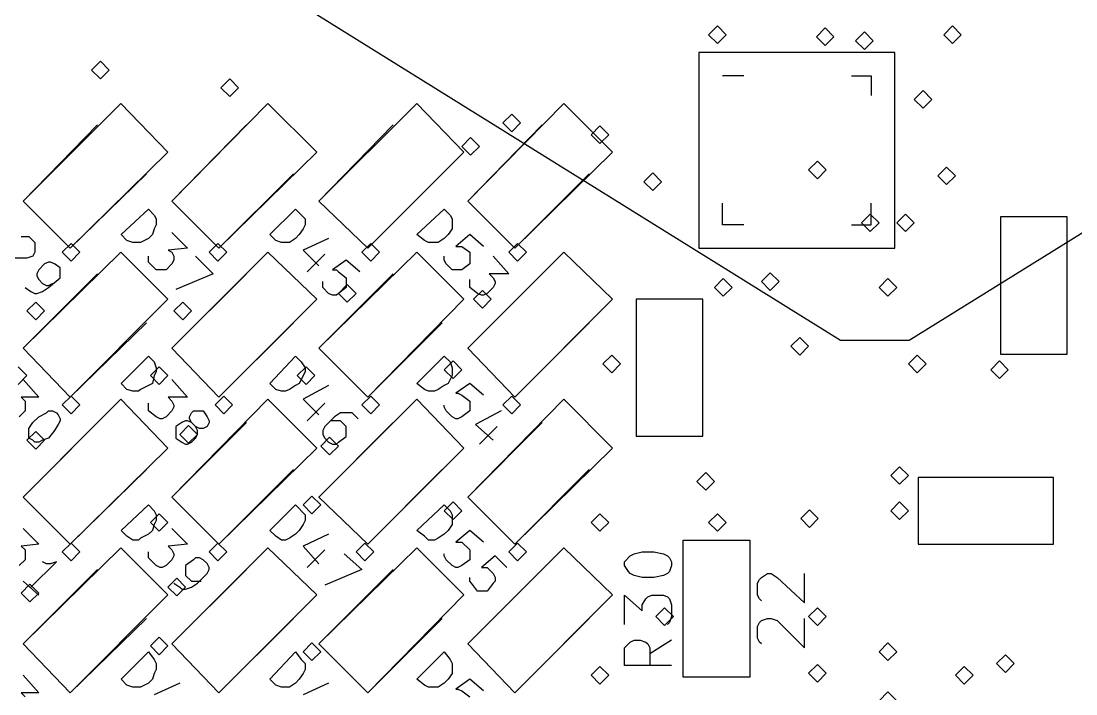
# Model space of a CAD drawing. Extents: x 11 to 154, y 0 to 137.
# Drawn here: x 58.18 to 80.97, y 56.73 to 71.27 of the extents above; entities that cross this region are included whole.
import ezdxf

# ---------------------------------------------------------------- set-up
doc = ezdxf.new("R2010")
doc.units = 0

msp = doc.modelspace()

# ---------------------------------------------------------------- linework, layer by layer
at = {"layer": '1'}
for p, q in [((73.036259, 70.972311), (73.226759, 71.162809)), ((73.226759, 71.162809), (73.417259, 70.972311)), ((78.116256, 70.972311), (78.306757, 71.162809)), ((78.306757, 71.162809), (78.497258, 70.972311)), ((73.226759, 70.781808), (73.036259, 70.972311)), ((73.417259, 70.972311), (73.226759, 70.781808)), ((73.417259, 70.972311), (73.417259, 70.972311)), ((75.364587, 70.929975), (75.555087, 71.120475)), ((75.555087, 70.739478), (75.364587, 70.929975)), ((75.555087, 71.120475), (75.745587, 70.929975)), ((75.745587, 70.929975), (75.555087, 70.739478)), ((75.745587, 70.929975), (75.745587, 70.929975)), ((76.211255, 70.845309), (76.401755, 71.035807)), ((76.401755, 71.035807), (76.592255, 70.845309)), ((78.306757, 70.781808), (78.116256, 70.972311)), ((78.497258, 70.972311), (78.306757, 70.781808)), ((78.497258, 70.972311), (78.497258, 70.972311)), ((76.401755, 70.654811), (76.211255, 70.845309)), ((76.592255, 70.845309), (76.401755, 70.654811)), ((76.592255, 70.845309), (76.592255, 70.845309)), ((77.057924, 70.591312), (72.824596, 70.591312)), ((72.824596, 70.591312), (72.824596, 66.357984)), ((77.057924, 66.357984), (77.057924, 70.591312)), ((59.701271, 70.21031), (59.891771, 70.400809)), ((59.891771, 70.400809), (60.082271, 70.21031)), ((59.891771, 70.019812), (59.701271, 70.21031)), ((60.082271, 70.21031), (59.891771, 70.019812)), ((60.082271, 70.21031), (60.082271, 70.21031)), ((62.495267, 69.82931), (62.685767, 70.019808)), ((62.685767, 70.019808), (62.876267, 69.82931)), ((62.685767, 69.638812), (62.495267, 69.82931)), ((62.876267, 69.82931), (62.685767, 69.638812)), ((62.876267, 69.82931), (62.876267, 69.82931)), ((77.481251, 69.575313), (77.671751, 69.765811)), ((77.671751, 69.765811), (77.862251, 69.575313)), ((77.671751, 69.384809), (77.481251, 69.575313)), ((77.862251, 69.575313), (77.671751, 69.384809)), ((77.862251, 69.575313), (77.862251, 69.575313)), ((58.219611, 67.37398), (60.336275, 69.490644)), ((60.336275, 69.490644), (61.352282, 68.432312)), ((61.436935, 67.37398), (63.511271, 69.490644)), ((63.511271, 69.490644), (64.569603, 68.432312)), ((64.611931, 67.37398), (66.728595, 69.490644)), ((66.728595, 69.490644), (67.744599, 68.432312)), ((67.829269, 67.37398), (69.903591, 69.490644)), ((69.903591, 69.490644), (70.961923, 68.432312)), ((68.591268, 69.067311), (68.781769, 69.257809)), ((68.781769, 69.257809), (68.97227, 69.067311)), ((68.781769, 68.876811), (68.591268, 69.067311)), ((68.97227, 69.067311), (68.781769, 68.876811)), ((68.97227, 69.067311), (68.97227, 69.067311)), ((70.496271, 68.813311), (70.68677, 69.003811)), ((70.68677, 69.003811), (70.87727, 68.813311)), ((67.702274, 68.559314), (67.892766, 68.749812)), ((67.892766, 68.749812), (68.083258, 68.559314)), ((70.68677, 68.622814), (70.496271, 68.813311)), ((70.87727, 68.813311), (70.68677, 68.622814)), ((70.87727, 68.813311), (70.87727, 68.813311)), ((61.352282, 68.432312), (59.235618, 66.357984)), ((64.569603, 68.432312), (62.452939, 66.357984)), ((67.744599, 68.432312), (65.670263, 66.357984)), ((67.892766, 68.368811), (67.702274, 68.559314)), ((68.083258, 68.559314), (67.892766, 68.368811)), ((68.083258, 68.559314), (68.083258, 68.559314)), ((70.961923, 68.432312), (68.845259, 66.357984)), ((75.195251, 68.051312), (75.385751, 68.24181)), ((75.385751, 68.24181), (75.576251, 68.051312)), ((71.639253, 67.797315), (71.829754, 67.987813)), ((71.829754, 67.987813), (72.020255, 67.797315)), ((75.385751, 67.860815), (75.195251, 68.051312)), ((75.576251, 68.051312), (75.385751, 67.860815)), ((75.576251, 68.051312), (75.576251, 68.051312)), ((77.989245, 67.92431), (78.179746, 68.114814)), ((78.179746, 68.114814), (78.370247, 67.92431)), ((71.829754, 67.606812), (71.639253, 67.797315)), ((72.020255, 67.797315), (71.829754, 67.606812)), ((72.020255, 67.797315), (72.020255, 67.797315)), ((78.179746, 67.733812), (77.989245, 67.92431)), ((78.370247, 67.92431), (78.179746, 67.733812)), ((78.370247, 67.92431), (78.370247, 67.92431)), ((59.235618, 66.357984), (58.219611, 67.37398)), ((62.452939, 66.357984), (61.436935, 67.37398)), ((65.670263, 66.357984), (64.611931, 67.37398)), ((68.845259, 66.357984), (67.829269, 67.37398)), ((76.33825, 66.908311), (76.52875, 67.098815)), ((76.52875, 67.098815), (76.71925, 66.908311)), ((77.100252, 66.908311), (77.290751, 67.098815)), ((77.290751, 67.098815), (77.481251, 66.908311)), ((79.343926, 67.035314), (79.343926, 64.071981)), ((80.783242, 67.035314), (79.343926, 67.035314)), ((80.783242, 64.071981), (80.783242, 67.035314)), ((76.52875, 66.717813), (76.33825, 66.908311)), ((76.71925, 66.908311), (76.52875, 66.717813)), ((76.71925, 66.908311), (76.71925, 66.908311)), ((77.290751, 66.717813), (77.100252, 66.908311)), ((77.481251, 66.908311), (77.290751, 66.717813)), ((77.481251, 66.908311), (77.481251, 66.908311)), ((59.06628, 66.273315), (59.256781, 66.463812)), ((59.256781, 66.463812), (59.447282, 66.273315)), ((62.241276, 66.273315), (62.431777, 66.463812)), ((62.431777, 66.463812), (62.622278, 66.273315)), ((65.543269, 66.273315), (65.733769, 66.463812)), ((65.733769, 66.463812), (65.924268, 66.273315)), ((68.718265, 66.273315), (68.908765, 66.463812)), ((68.908765, 66.463812), (69.099264, 66.273315)), ((72.824596, 66.357984), (77.057924, 66.357984)), ((58.219611, 64.198984), (60.336275, 66.273315)), ((59.256781, 66.082817), (59.06628, 66.273315)), ((59.447282, 66.273315), (59.256781, 66.082817)), ((59.447282, 66.273315), (59.447282, 66.273315)), ((60.336275, 66.273315), (61.352282, 65.257316)), ((61.436935, 64.198984), (63.511271, 66.273315)), ((62.431777, 66.082817), (62.241276, 66.273315)), ((62.622278, 66.273315), (62.431777, 66.082817)), ((62.622278, 66.273315), (62.622278, 66.273315)), ((63.511271, 66.273315), (64.569603, 65.257316)), ((64.611931, 64.198984), (66.728595, 66.273315)), ((65.733769, 66.082817), (65.543269, 66.273315)), ((65.924268, 66.273315), (65.733769, 66.082817)), ((65.924268, 66.273315), (65.924268, 66.273315)), ((66.728595, 66.273315), (67.744599, 65.257316)), ((67.829269, 64.198984), (69.903591, 66.273315)), ((68.908765, 66.082817), (68.718265, 66.273315)), ((69.099264, 66.273315), (68.908765, 66.082817)), ((69.099264, 66.273315), (69.099264, 66.273315)), ((69.903591, 66.273315), (70.961923, 65.257316)), ((73.163254, 65.511313), (73.353754, 65.701813)), ((73.353754, 65.701813), (73.544254, 65.511313)), ((74.179261, 65.638315), (74.36976, 65.828815)), ((74.36976, 65.828815), (74.56026, 65.638315)), ((76.71925, 65.511313), (76.909751, 65.701813)), ((76.909751, 65.701813), (77.100252, 65.511313)), ((65.035272, 65.384318), (65.225772, 65.574816)), ((65.225772, 65.574816), (65.416272, 65.384318)), ((67.956263, 65.257316), (68.146763, 65.447814)), ((68.146763, 65.447814), (68.337263, 65.257316)), ((73.353754, 65.320815), (73.163254, 65.511313)), ((73.544254, 65.511313), (73.353754, 65.320815)), ((73.544254, 65.511313), (73.544254, 65.511313)), ((74.36976, 65.447818), (74.179261, 65.638315)), ((74.56026, 65.638315), (74.36976, 65.447818)), ((74.56026, 65.638315), (74.56026, 65.638315)), ((76.909751, 65.320815), (76.71925, 65.511313)), ((77.100252, 65.511313), (76.909751, 65.320815)), ((77.100252, 65.511313), (77.100252, 65.511313)), ((61.352282, 65.257316), (59.235618, 63.140652)), ((64.569603, 65.257316), (62.452939, 63.140652)), ((65.225772, 65.193815), (65.035272, 65.384318)), ((65.416272, 65.384318), (65.225772, 65.193815)), ((65.416272, 65.384318), (65.416272, 65.384318)), ((67.744599, 65.257316), (65.670263, 63.140652)), ((68.146763, 65.066818), (67.956263, 65.257316)), ((68.337263, 65.257316), (68.146763, 65.066818)), ((68.337263, 65.257316), (68.337263, 65.257316)), ((70.961923, 65.257316), (68.845259, 63.140652)), ((71.469933, 65.257316), (71.469933, 62.293984)), ((72.909265, 65.257316), (71.469933, 65.257316)), ((72.909265, 62.293984), (72.909265, 65.257316)), ((58.304281, 65.003319), (58.49478, 65.193817)), ((58.49478, 64.812815), (58.304281, 65.003319)), ((58.49478, 65.193817), (58.68528, 65.003319)), ((58.68528, 65.003319), (58.49478, 64.812815)), ((58.68528, 65.003319), (58.68528, 65.003319)), ((61.479277, 65.003319), (61.669776, 65.193817)), ((61.669776, 64.812815), (61.479277, 65.003319)), ((61.669776, 65.193817), (61.860276, 65.003319)), ((61.860276, 65.003319), (61.669776, 64.812815)), ((61.860276, 65.003319), (61.860276, 65.003319)), ((74.814249, 64.24132), (75.00475, 64.431818)), ((75.00475, 64.431818), (75.195251, 64.24132)), ((59.235618, 63.140652), (58.219611, 64.198984)), ((62.452939, 63.140652), (61.436935, 64.198984)), ((65.670263, 63.140652), (64.611931, 64.198984)), ((68.845259, 63.140652), (67.829269, 64.198984)), ((75.00475, 64.05082), (74.814249, 64.24132)), ((75.195251, 64.24132), (75.00475, 64.05082)), ((75.195251, 64.24132), (75.195251, 64.24132)), ((79.343926, 64.071981), (80.783242, 64.071981)), ((67.321275, 63.733315), (67.511774, 63.923819)), ((67.511774, 63.923819), (67.702274, 63.733315)), ((70.75026, 63.860318), (70.940759, 64.050817)), ((70.940759, 63.66982), (70.75026, 63.860318)), ((70.940759, 64.050817), (71.131259, 63.860318)), ((71.131259, 63.860318), (70.940759, 63.66982)), ((71.131259, 63.860318), (71.131259, 63.860318)), ((77.354257, 63.860318), (77.544756, 64.050817)), ((77.544756, 63.66982), (77.354257, 63.860318)), ((77.544756, 64.050817), (77.735256, 63.860318)), ((77.735256, 63.860318), (77.544756, 63.66982)), ((77.735256, 63.860318), (77.735256, 63.860318)), ((79.132247, 63.733315), (79.322746, 63.923819)), ((79.322746, 63.923819), (79.513246, 63.733315)), ((58.113781, 63.796818), (58.304281, 63.606321)), ((58.304281, 63.606321), (58.113781, 63.415817)), ((58.304281, 63.606321), (58.304281, 63.606321)), ((60.971283, 63.606321), (61.161782, 63.796818)), ((61.161782, 63.415817), (60.971283, 63.606321)), ((61.161782, 63.796818), (61.352282, 63.606321)), ((61.352282, 63.606321), (61.161782, 63.415817)), ((61.352282, 63.606321), (61.352282, 63.606321)), ((64.146279, 63.606321), (64.336778, 63.796818)), ((64.336778, 63.415817), (64.146279, 63.606321)), ((64.336778, 63.796818), (64.527278, 63.606321)), ((64.527278, 63.606321), (64.336778, 63.415817)), ((64.527278, 63.606321), (64.527278, 63.606321)), ((67.511774, 63.542817), (67.321275, 63.733315)), ((67.702274, 63.733315), (67.511774, 63.542817)), ((67.702274, 63.733315), (67.702274, 63.733315)), ((79.322746, 63.542817), (79.132247, 63.733315)), ((79.513246, 63.733315), (79.322746, 63.542817)), ((79.513246, 63.733315), (79.513246, 63.733315)), ((59.06628, 62.971316), (59.256781, 63.16182)), ((59.256781, 63.16182), (59.447282, 62.971316)), ((62.368273, 62.971316), (62.558773, 63.16182)), ((62.558773, 63.16182), (62.749272, 62.971316)), ((65.543269, 62.971316), (65.733769, 63.16182)), ((65.733769, 63.16182), (65.924268, 62.971316)), ((68.591268, 62.971316), (68.781769, 63.16182)), ((68.781769, 63.16182), (68.97227, 62.971316)), ((58.219611, 60.981655), (60.336275, 63.098319)), ((59.256781, 62.780818), (59.06628, 62.971316)), ((59.447282, 62.971316), (59.256781, 62.780818)), ((59.447282, 62.971316), (59.447282, 62.971316)), ((60.336275, 63.098319), (61.352282, 62.039987)), ((61.436935, 60.981655), (63.511271, 63.098319)), ((62.558773, 62.780818), (62.368273, 62.971316)), ((62.749272, 62.971316), (62.558773, 62.780818)), ((62.749272, 62.971316), (62.749272, 62.971316)), ((63.511271, 63.098319), (64.569603, 62.039987)), ((64.611931, 60.981655), (66.728595, 63.098319)), ((65.733769, 62.780818), (65.543269, 62.971316)), ((65.924268, 62.971316), (65.733769, 62.780818)), ((65.924268, 62.971316), (65.924268, 62.971316)), ((66.728595, 63.098319), (67.744599, 62.039987)), ((67.829269, 60.981655), (69.903591, 63.098319)), ((68.781769, 62.780818), (68.591268, 62.971316)), ((68.97227, 62.971316), (68.781769, 62.780818)), ((68.97227, 62.971316), (68.97227, 62.971316)), ((69.903591, 63.098319), (70.961923, 62.039987)), ((61.606271, 62.336317), (61.796771, 62.526817)), ((61.796771, 62.526817), (61.987271, 62.336317)), ((58.304281, 62.209322), (58.49478, 62.39982)), ((58.49478, 62.39982), (58.68528, 62.209322)), ((61.796771, 62.145819), (61.606271, 62.336317)), ((61.987271, 62.336317), (61.796771, 62.145819)), ((61.987271, 62.336317), (61.987271, 62.336317)), ((64.654273, 62.08232), (64.844772, 62.272818)), ((64.844772, 62.272818), (65.035272, 62.08232)), ((71.469933, 62.293984), (72.909265, 62.293984)), ((58.49478, 62.018819), (58.304281, 62.209322)), ((58.68528, 62.209322), (58.49478, 62.018819)), ((58.68528, 62.209322), (58.68528, 62.209322)), ((61.352282, 62.039987), (59.235618, 59.965656)), ((64.569603, 62.039987), (62.452939, 59.965656)), ((64.844772, 61.891822), (64.654273, 62.08232)), ((65.035272, 62.08232), (64.844772, 61.891822)), ((65.035272, 62.08232), (65.035272, 62.08232)), ((67.744599, 62.039987), (65.670263, 59.965656)), ((70.961923, 62.039987), (68.845259, 59.965656)), ((76.973257, 61.447323), (77.163757, 61.637821)), ((77.163757, 61.637821), (77.354257, 61.447323)), ((72.782255, 61.320321), (72.972754, 61.510819)), ((72.972754, 61.510819), (73.163254, 61.320321)), ((77.163757, 61.25682), (76.973257, 61.447323)), ((77.354257, 61.447323), (77.163757, 61.25682)), ((77.354257, 61.447323), (77.354257, 61.447323)), ((77.56592, 61.404987), (77.56592, 59.965656)), ((80.486911, 61.404987), (77.56592, 61.404987)), ((80.486911, 59.965656), (80.486911, 61.404987)), ((72.972754, 61.129823), (72.782255, 61.320321)), ((73.163254, 61.320321), (72.972754, 61.129823)), ((73.163254, 61.320321), (73.163254, 61.320321)), ((59.235618, 59.965656), (58.219611, 60.981655)), ((62.452939, 59.965656), (61.436935, 60.981655)), ((64.273273, 60.812324), (64.463773, 61.002824)), ((64.463773, 61.002824), (64.654273, 60.812324)), ((65.670263, 59.965656), (64.611931, 60.981655)), ((67.321275, 60.685322), (67.511774, 60.875821)), ((67.511774, 60.875821), (67.702274, 60.685322)), ((68.845259, 59.965656), (67.829269, 60.981655)), ((76.973257, 60.685322), (77.163757, 60.875821)), ((77.163757, 60.875821), (77.354257, 60.685322)), ((64.463773, 60.62182), (64.273273, 60.812324)), ((64.654273, 60.812324), (64.463773, 60.62182)), ((64.654273, 60.812324), (64.654273, 60.812324)), ((67.511774, 60.494824), (67.321275, 60.685322)), ((67.702274, 60.685322), (67.511774, 60.494824)), ((67.702274, 60.685322), (67.702274, 60.685322)), ((75.025929, 60.515986), (75.216429, 60.70649)), ((75.216429, 60.70649), (75.406928, 60.515986)), ((77.163757, 60.494824), (76.973257, 60.685322)), ((77.354257, 60.685322), (77.163757, 60.494824)), ((77.354257, 60.685322), (77.354257, 60.685322)), ((60.971283, 60.431325), (61.161782, 60.621822)), ((61.161782, 60.240821), (60.971283, 60.431325)), ((61.161782, 60.621822), (61.352282, 60.431325)), ((61.352282, 60.431325), (61.161782, 60.240821)), ((61.352282, 60.431325), (61.352282, 60.431325)), ((70.496271, 60.431325), (70.68677, 60.621822)), ((70.68677, 60.240821), (70.496271, 60.431325)), ((70.68677, 60.621822), (70.87727, 60.431325)), ((70.87727, 60.431325), (70.68677, 60.240821)), ((70.87727, 60.431325), (70.87727, 60.431325)), ((73.036259, 60.431325), (73.226759, 60.621822)), ((73.226759, 60.240821), (73.036259, 60.431325)), ((73.226759, 60.621822), (73.417259, 60.431325)), ((73.417259, 60.431325), (73.226759, 60.240821)), ((73.417259, 60.431325), (73.417259, 60.431325)), ((75.216429, 60.325488), (75.025929, 60.515986)), ((75.406928, 60.515986), (75.216429, 60.325488)), ((75.406928, 60.515986), (75.406928, 60.515986)), ((59.06628, 59.79632), (59.256781, 59.986824)), ((59.256781, 59.986824), (59.447282, 59.79632)), ((62.241276, 59.79632), (62.431777, 59.986824)), ((62.431777, 59.986824), (62.622278, 59.79632)), ((65.416272, 59.79632), (65.606773, 59.986824)), ((65.606773, 59.986824), (65.797274, 59.79632)), ((68.718265, 59.79632), (68.908765, 59.986824)), ((68.908765, 59.986824), (69.099264, 59.79632)), ((72.485922, 60.050325), (73.925256, 60.050325)), ((72.485922, 57.086993), (72.485922, 60.050325)), ((73.925256, 60.050325), (73.925256, 57.086993)), ((77.56592, 59.965656), (80.486911, 59.965656)), ((58.219611, 57.806659), (60.336275, 59.880989)), ((59.256781, 59.605822), (59.06628, 59.79632)), ((59.447282, 59.79632), (59.256781, 59.605822)), ((59.447282, 59.79632), (59.447282, 59.79632)), ((60.336275, 59.880989), (61.352282, 58.864991)), ((61.436935, 57.806659), (63.511271, 59.880989)), ((62.431777, 59.605822), (62.241276, 59.79632)), ((62.622278, 59.79632), (62.431777, 59.605822)), ((62.622278, 59.79632), (62.622278, 59.79632)), ((63.511271, 59.880989), (64.569603, 58.864991)), ((64.611931, 57.806659), (66.728595, 59.880989)), ((65.606773, 59.605822), (65.416272, 59.79632)), ((65.797274, 59.79632), (65.606773, 59.605822)), ((65.797274, 59.79632), (65.797274, 59.79632)), ((66.728595, 59.880989), (67.744599, 58.864991)), ((67.829269, 57.806659), (69.903591, 59.880989)), ((68.908765, 59.605822), (68.718265, 59.79632)), ((69.099264, 59.79632), (68.908765, 59.605822)), ((69.099264, 59.79632), (69.099264, 59.79632)), ((69.903591, 59.880989), (70.961923, 58.864991)), ((58.177286, 58.907324), (58.367778, 59.097822)), ((58.367778, 59.097822), (58.55827, 58.907324)), ((61.352282, 59.034326), (61.542774, 59.224824)), ((61.542774, 59.224824), (61.733266, 59.034326)), ((58.367778, 58.716826), (58.177286, 58.907324)), ((58.55827, 58.907324), (58.367778, 58.716826)), ((58.55827, 58.907324), (58.55827, 58.907324)), ((61.352282, 58.864991), (59.235618, 56.748327)), ((61.542774, 58.843823), (61.352282, 59.034326)), ((61.733266, 59.034326), (61.542774, 58.843823)), ((61.733266, 59.034326), (61.733266, 59.034326)), ((64.569603, 58.864991), (62.452939, 56.748327)), ((67.744599, 58.864991), (65.670263, 56.748327)), ((70.961923, 58.864991), (68.845259, 56.748327)), ((71.893261, 58.399322), (72.083761, 58.589826)), ((72.083761, 58.589826), (72.27426, 58.399322)), ((75.195251, 58.399322), (75.385751, 58.589826)), ((75.385751, 58.589826), (75.576251, 58.399322)), ((72.083761, 58.208824), (71.893261, 58.399322)), ((72.27426, 58.399322), (72.083761, 58.208824)), ((72.27426, 58.399322), (72.27426, 58.399322)), ((75.385751, 58.208824), (75.195251, 58.399322)), ((75.576251, 58.399322), (75.385751, 58.208824)), ((75.576251, 58.399322), (75.576251, 58.399322)), ((60.971283, 57.764325), (61.161782, 57.954823)), ((61.161782, 57.954823), (61.352282, 57.764325)), ((59.235618, 56.748327), (58.219611, 57.806659)), ((61.161782, 57.573826), (60.971283, 57.764325)), ((61.352282, 57.764325), (61.161782, 57.573826)), ((61.352282, 57.764325), (61.352282, 57.764325)), ((62.452939, 56.748327), (61.436935, 57.806659)), ((64.273273, 57.637328), (64.463773, 57.827828)), ((64.463773, 57.827828), (64.654273, 57.637328)), ((65.670263, 56.748327), (64.611931, 57.806659)), ((68.845259, 56.748327), (67.829269, 57.806659)), ((76.71925, 57.637328), (76.909751, 57.827828)), ((76.909751, 57.827828), (77.100252, 57.637328)), ((64.463773, 57.446824), (64.273273, 57.637328)), ((64.654273, 57.637328), (64.463773, 57.446824)), ((64.654273, 57.637328), (64.654273, 57.637328)), ((76.909751, 57.446824), (76.71925, 57.637328)), ((77.100252, 57.637328), (76.909751, 57.446824)), ((77.100252, 57.637328), (77.100252, 57.637328)), ((79.259257, 57.383323), (79.449757, 57.573827)), ((79.449757, 57.573827), (79.640256, 57.383323)), ((70.496271, 57.129326), (70.68677, 57.319824)), ((70.68677, 57.319824), (70.87727, 57.129326)), ((75.195251, 57.171659), (75.385751, 57.362159)), ((75.385751, 57.362159), (75.576251, 57.171659)), ((78.370247, 57.129326), (78.560747, 57.319824)), ((78.560747, 57.319824), (78.751247, 57.129326)), ((79.449757, 57.192825), (79.259257, 57.383323)), ((79.640256, 57.383323), (79.449757, 57.192825)), ((79.640256, 57.383323), (79.640256, 57.383323)), ((70.68677, 56.938828), (70.496271, 57.129326)), ((70.87727, 57.129326), (70.68677, 56.938828)), ((70.87727, 57.129326), (70.87727, 57.129326)), ((73.925256, 57.086993), (72.485922, 57.086993)), ((75.385751, 56.981162), (75.195251, 57.171659)), ((75.576251, 57.171659), (75.385751, 56.981162)), ((75.576251, 57.171659), (75.576251, 57.171659)), ((78.560747, 56.938828), (78.370247, 57.129326)), ((78.751247, 57.129326), (78.560747, 56.938828)), ((78.751247, 57.129326), (78.751247, 57.129326)), ((76.71925, 56.578996), (76.909751, 56.769496)), ((76.909751, 56.769496), (77.100252, 56.578996))]:
    msp.add_line(p, q, dxfattribs=at)
at = {"layer": 'Layer 1'}
for p, q in [((46.180591, 82.864887), (75.886232, 64.369916)), ((77.37141, 64.369916), (107.077054, 82.864887)), ((75.886232, 64.369916), (76.628821, 64.369916)), ((76.628821, 64.369916), (77.37141, 64.369916))]:
    msp.add_line(p, q, dxfattribs=at)
at = {"layer": 'top silk'}
for p, q in [((73.798753, 70.082783), (73.333084, 70.082783)), ((76.127081, 70.082783), (76.550406, 70.082783)), ((76.550406, 70.082783), (76.550406, 69.65945)), ((59.828773, 69.024451), (58.220104, 67.373456)), ((63.046095, 69.024451), (61.437428, 67.373456)), ((66.221091, 69.024451), (64.612424, 67.373456)), ((69.438431, 69.024451), (67.829761, 67.373456)), ((59.23611, 66.357459), (60.887105, 67.966119)), ((62.453432, 66.357459), (64.062101, 67.966119)), ((65.670756, 66.357459), (67.279423, 67.966119)), ((68.845752, 66.357459), (70.454419, 67.966119)), ((58.220104, 67.373456), (59.23611, 66.357459)), ((61.437428, 67.373456), (62.453432, 66.357459)), ((64.612424, 67.373456), (65.670756, 66.357459)), ((67.829761, 67.373456), (68.845752, 66.357459)), ((73.333084, 66.865454), (73.333084, 67.331122)), ((76.550406, 66.865454), (76.550406, 67.331122)), ((60.3366, 66.6539), (60.929266, 67.204233)), ((60.929266, 67.204233), (61.056266, 67.077233)), ((61.056266, 67.077233), (61.098599, 66.992566)), ((63.554, 66.6539), (64.104333, 67.204233)), ((64.104333, 67.204233), (64.315999, 66.992566)), ((66.729, 66.6539), (67.321666, 67.204233)), ((67.321666, 67.204233), (67.448666, 67.077233)), ((67.448666, 67.077233), (67.490999, 66.992566)), ((61.098599, 66.865566), (61.056266, 66.7809)), ((61.098599, 66.992566), (61.098599, 66.865566)), ((64.315999, 66.865566), (64.273666, 66.7809)), ((64.315999, 66.992566), (64.315999, 66.865566)), ((67.490999, 66.992566), (67.490999, 66.7809)), ((73.798753, 66.865454), (73.333084, 66.865454)), ((76.127081, 66.865454), (76.550406, 66.865454)), ((58.1776, 66.6115), (58.346933, 66.6115)), ((58.346933, 66.6115), (58.473933, 66.4845)), ((60.4636, 66.5269), (60.3366, 66.6539)), ((60.929266, 66.569233), (60.759933, 66.484567)), ((61.013932, 66.6539), (60.929266, 66.569233)), ((61.056266, 66.7809), (61.013932, 66.6539)), ((61.4373, 66.6962), (61.775966, 66.357534)), ((63.681, 66.5269), (63.554, 66.6539)), ((64.104333, 66.569233), (63.977333, 66.484567)), ((64.188999, 66.6539), (64.104333, 66.569233)), ((64.273666, 66.7809), (64.188999, 66.6539)), ((64.8241, 66.569121), (64.273765, 66.315124)), ((66.898333, 66.5269), (66.729, 66.6539)), ((67.321666, 66.569233), (67.194666, 66.484567)), ((67.406332, 66.6539), (67.321666, 66.569233)), ((67.490999, 66.7809), (67.406332, 66.6539)), ((67.871967, 66.6539), (67.575634, 66.3999)), ((68.1683, 66.3999), (67.871967, 66.6539)), ((58.473933, 66.4845), (58.473933, 66.272834)), ((60.5906, 66.484567), (60.4636, 66.5269)), ((60.759933, 66.484567), (60.5906, 66.484567)), ((61.775966, 66.357534), (61.352633, 66.3152)), ((63.808, 66.484567), (63.681, 66.5269)), ((63.977333, 66.484567), (63.808, 66.484567)), ((66.983, 66.484567), (66.898333, 66.5269)), ((67.194666, 66.484567), (66.983, 66.484567)), ((67.575634, 66.3999), (67.702634, 66.3999)), ((67.702634, 66.3999), (67.871967, 66.2729)), ((58.3046, 66.145834), (57.669601, 66.145834)), ((58.4316, 66.188167), (58.3046, 66.145834)), ((58.473933, 66.272834), (58.4316, 66.188167)), ((60.929301, 66.061201), (60.929301, 66.188201)), ((61.352633, 66.3152), (61.4373, 66.272867)), ((61.4373, 66.272867), (61.479633, 66.188201)), ((61.479633, 66.188201), (61.479633, 66.103534)), ((61.945437, 66.188121), (62.326437, 65.807122)), ((64.273765, 66.315124), (64.612424, 65.976457)), ((64.739434, 66.230457), (64.358432, 65.849455)), ((67.321634, 66.103567), (67.321634, 66.188234)), ((67.871967, 66.2729), (67.871967, 66.0189)), ((68.38, 66.1882), (68.718666, 65.8072)), ((58.558633, 65.8919), (58.5163, 65.807233)), ((58.685633, 66.018899), (58.558633, 65.8919)), ((58.770299, 66.061233), (58.685633, 66.018899)), ((58.812633, 66.061233), (58.770299, 66.061233)), ((58.897299, 66.018899), (58.812633, 66.061233)), ((59.024299, 65.934233), (58.897299, 66.018899)), ((59.024299, 65.722566), (59.024299, 65.934233)), ((61.098634, 65.891868), (60.929301, 66.061201)), ((61.3103, 65.891868), (61.098634, 65.891868)), ((61.4373, 66.018868), (61.3103, 65.891868)), ((61.479633, 66.103534), (61.4373, 66.018868)), ((65.204967, 66.1035), (64.908634, 65.891833)), ((64.908634, 65.891833), (64.993301, 65.891833)), ((64.993301, 65.891833), (65.035634, 65.8495)), ((65.5013, 65.8495), (65.204967, 66.1035)), ((67.363968, 66.0189), (67.321634, 66.103567)), ((67.490968, 65.891901), (67.363968, 66.0189)), ((67.702634, 65.891901), (67.490968, 65.891901)), ((67.871967, 66.0189), (67.702634, 65.891901)), ((59.828773, 65.807122), (58.220104, 64.19846)), ((58.5163, 65.807233), (58.5163, 65.7649)), ((58.5163, 65.7649), (58.558633, 65.680233)), ((58.558633, 65.680233), (58.6433, 65.595567)), ((58.770299, 65.5109), (59.024299, 65.722566)), ((63.046095, 65.807122), (61.437428, 64.19846)), ((62.326437, 65.807122), (61.522094, 65.468455)), ((66.221091, 65.807122), (64.612424, 64.19846)), ((65.035634, 65.8495), (65.204967, 65.7225)), ((65.204967, 65.7225), (65.204967, 65.510834)), ((69.438431, 65.807122), (67.829761, 64.19846)), ((67.872001, 65.510868), (67.872001, 65.680201)), ((68.718666, 65.8072), (68.295333, 65.8072)), ((68.295333, 65.8072), (68.38, 65.722534)), ((68.38, 65.722534), (68.422333, 65.637867)), ((58.2623, 65.5109), (58.3893, 65.426233)), ((58.3893, 65.426233), (58.473966, 65.3839)), ((58.5163, 65.3839), (58.6433, 65.426233)), ((58.6433, 65.595567), (58.727966, 65.553233)), ((58.6433, 65.426233), (58.770299, 65.5109)), ((58.727966, 65.553233), (58.770299, 65.553233)), ((58.770299, 65.553233), (58.854966, 65.595567)), ((64.696968, 65.510834), (64.696968, 65.637834)), ((64.823968, 65.383834), (64.696968, 65.510834)), ((65.204967, 65.510834), (65.035634, 65.383834)), ((68.041334, 65.383868), (67.872001, 65.510868)), ((68.38, 65.510868), (68.253, 65.383868)), ((68.422333, 65.595534), (68.38, 65.510868)), ((68.422333, 65.637867), (68.422333, 65.595534)), ((58.473966, 65.3839), (58.5163, 65.3839)), ((64.908634, 65.341501), (64.823968, 65.383834)), ((64.993301, 65.341501), (64.908634, 65.341501)), ((65.035634, 65.383834), (64.993301, 65.341501)), ((68.126, 65.341534), (68.041334, 65.383868)), ((68.168334, 65.341534), (68.126, 65.341534)), ((68.253, 65.383868), (68.168334, 65.341534)), ((59.23611, 63.140128), (60.887105, 64.74879)), ((62.453432, 63.140128), (64.062101, 64.74879)), ((65.670756, 63.140128), (67.279423, 64.74879)), ((68.845752, 63.140128), (70.454419, 64.74879)), ((58.220104, 64.19846), (59.23611, 63.140128)), ((61.437428, 64.19846), (62.453432, 63.140128)), ((64.612424, 64.19846), (65.670756, 63.140128)), ((67.829761, 64.19846), (68.845752, 63.140128)), ((60.3366, 63.4365), (60.929266, 64.029166)), ((60.929266, 64.029166), (61.056266, 63.902166)), ((61.056266, 63.902166), (61.098599, 63.775166)), ((63.554, 63.4365), (64.104333, 64.029166)), ((64.104333, 64.029166), (64.231332, 63.902166)), ((64.231332, 63.902166), (64.315999, 63.775166)), ((66.729, 63.4365), (67.321666, 64.029166)), ((67.321666, 64.029166), (67.448666, 63.902166)), ((67.448666, 63.902166), (67.490999, 63.775166)), ((61.056266, 63.605833), (61.013932, 63.4365)), ((61.098599, 63.6905), (61.056266, 63.605833)), ((61.098599, 63.775166), (61.098599, 63.6905)), ((64.315999, 63.6905), (64.188999, 63.4365)), ((64.315999, 63.775166), (64.315999, 63.6905)), ((67.490999, 63.605833), (67.406332, 63.4365)), ((67.490999, 63.775166), (67.490999, 63.605833)), ((58.22, 63.5212), (58.558666, 63.1402)), ((60.4636, 63.3095), (60.3366, 63.4365)), ((61.013932, 63.4365), (60.759933, 63.3095)), ((61.4373, 63.5212), (61.775966, 63.1402)), ((63.681, 63.3095), (63.554, 63.4365)), ((64.104333, 63.394167), (63.977333, 63.3095)), ((64.188999, 63.4365), (64.104333, 63.394167)), ((64.8241, 63.394125), (64.273765, 63.097794)), ((66.898333, 63.3095), (66.729, 63.4365)), ((67.321666, 63.394167), (67.194666, 63.3095)), ((67.406332, 63.4365), (67.321666, 63.394167)), ((67.871967, 63.4365), (67.575634, 63.224833)), ((68.1683, 63.1825), (67.871967, 63.4365)), ((60.5906, 63.267167), (60.4636, 63.3095)), ((60.7176, 63.267167), (60.5906, 63.267167)), ((60.759933, 63.3095), (60.7176, 63.267167)), ((63.808, 63.267167), (63.681, 63.3095)), ((63.892666, 63.267167), (63.808, 63.267167)), ((63.977333, 63.3095), (63.892666, 63.267167)), ((66.983, 63.267167), (66.898333, 63.3095)), ((67.11, 63.267167), (66.983, 63.267167)), ((67.194666, 63.3095), (67.11, 63.267167)), ((67.575634, 63.224833), (67.617967, 63.224833)), ((67.617967, 63.224833), (67.702634, 63.1825)), ((67.702634, 63.1825), (67.871967, 63.0555)), ((58.558666, 63.1402), (58.177667, 63.1402)), ((58.177667, 63.1402), (58.262333, 63.055534)), ((58.262333, 63.055534), (58.262333, 62.843868)), ((60.929301, 62.843868), (60.929301, 63.013201)), ((61.775966, 63.1402), (61.352633, 63.1402)), ((61.352633, 63.1402), (61.4373, 63.055534)), ((61.4373, 63.055534), (61.479633, 62.970867)), ((61.479633, 62.928534), (61.4373, 62.843868)), ((61.479633, 62.970867), (61.479633, 62.928534)), ((64.273765, 63.097794), (64.612424, 62.759128)), ((64.739434, 63.013125), (64.358432, 62.632126)), ((67.321634, 62.9285), (67.321634, 62.970834)), ((67.363968, 62.843834), (67.321634, 62.9285)), ((67.871967, 63.0555), (67.871967, 62.843834)), ((58.262333, 62.843868), (58.135333, 62.716868)), ((58.431601, 62.589834), (58.5586, 62.716833)), ((58.5586, 62.716833), (58.727934, 62.8015)), ((58.727934, 62.8015), (58.770267, 62.843833)), ((58.770267, 62.843833), (58.854933, 62.843833)), ((58.854933, 62.843833), (58.9396, 62.8015)), ((58.9396, 62.8015), (58.981933, 62.759167)), ((58.981933, 62.759167), (59.024267, 62.6745)), ((61.098634, 62.716868), (60.929301, 62.843868)), ((61.1833, 62.674534), (61.098634, 62.716868)), ((61.3103, 62.716868), (61.225634, 62.674534)), ((61.4373, 62.843868), (61.3103, 62.716868)), ((61.818267, 62.7169), (61.8606, 62.801566)), ((61.818267, 62.674567), (61.818267, 62.7169)), ((61.8606, 62.801566), (61.902933, 62.8439)), ((61.902933, 62.8439), (62.1146, 62.8439)), ((62.1146, 62.8439), (62.199266, 62.7169)), ((62.199266, 62.7169), (62.2416, 62.632233)), ((64.951001, 62.716833), (64.739334, 62.505167)), ((65.078, 62.8015), (64.951001, 62.716833)), ((65.332, 62.8015), (65.078, 62.8015)), ((65.459, 62.6745), (65.332, 62.8015)), ((67.490968, 62.716834), (67.363968, 62.843834)), ((67.575634, 62.674501), (67.490968, 62.716834)), ((67.702634, 62.716834), (67.617967, 62.674501)), ((67.871967, 62.843834), (67.702634, 62.716834)), ((68.549419, 62.843797), (67.999096, 62.547464)), ((59.828773, 62.589792), (58.220104, 60.98113)), ((58.346934, 62.462834), (58.431601, 62.589834)), ((58.346934, 62.251167), (58.346934, 62.462834)), ((58.981933, 62.5475), (58.897267, 62.4205)), ((59.024267, 62.632167), (58.981933, 62.5475)), ((59.024267, 62.6745), (59.024267, 62.632167)), ((61.225634, 62.674534), (61.1833, 62.674534)), ((63.046095, 62.589792), (61.437428, 60.98113)), ((61.648934, 62.5899), (61.521934, 62.505233)), ((61.521934, 62.505233), (61.521934, 62.251234)), ((61.7336, 62.632233), (61.648934, 62.5899)), ((61.775933, 62.632233), (61.7336, 62.632233)), ((61.8606, 62.5899), (61.775933, 62.632233)), ((61.8606, 62.5899), (61.818267, 62.674567)), ((61.945267, 62.505233), (61.8606, 62.5899)), ((62.029933, 62.4629), (61.945267, 62.505233)), ((61.9876, 62.420567), (61.945267, 62.505233)), ((62.1146, 62.4629), (62.029933, 62.4629)), ((62.199266, 62.505233), (62.1146, 62.4629)), ((62.2416, 62.5899), (62.199266, 62.505233)), ((62.2416, 62.632233), (62.2416, 62.5899)), ((66.221091, 62.589792), (64.612424, 60.98113)), ((64.739334, 62.505167), (64.697001, 62.4205)), ((65.078, 62.632167), (64.866334, 62.632167)), ((65.205, 62.505167), (65.078, 62.632167)), ((65.205, 62.2935), (65.205, 62.505167)), ((67.617967, 62.674501), (67.575634, 62.674501)), ((69.438431, 62.589792), (67.829761, 60.98113)), ((67.999096, 62.547464), (68.380099, 62.208798)), ((68.464749, 62.505131), (68.08375, 62.124131)), ((58.431601, 62.208834), (58.346934, 62.251167)), ((58.770267, 62.251167), (58.643267, 62.208834)), ((58.897267, 62.4205), (58.770267, 62.251167)), ((61.521934, 62.251234), (61.648934, 62.166567)), ((61.8606, 62.166567), (61.945267, 62.251234)), ((61.945267, 62.251234), (61.9876, 62.3359)), ((61.9876, 62.3359), (61.9876, 62.420567)), ((64.697001, 62.4205), (64.697001, 62.335834)), ((64.697001, 62.335834), (64.739334, 62.251167)), ((64.739334, 62.251167), (64.824001, 62.166501)), ((65.035667, 62.166501), (65.205, 62.2935)), ((58.473934, 62.166501), (58.431601, 62.208834)), ((58.5586, 62.166501), (58.473934, 62.166501)), ((58.643267, 62.208834), (58.5586, 62.166501)), ((61.648934, 62.166567), (61.7336, 62.124234)), ((61.7336, 62.124234), (61.775933, 62.124234)), ((61.775933, 62.124234), (61.8606, 62.166567)), ((64.824001, 62.166501), (64.908667, 62.124167)), ((64.908667, 62.124167), (64.993334, 62.124167)), ((64.993334, 62.124167), (65.035667, 62.166501)), ((59.23611, 59.965132), (60.887105, 61.573794)), ((62.453432, 59.965132), (64.062101, 61.573794)), ((65.670756, 59.965132), (67.279423, 61.573794)), ((68.845752, 59.965132), (70.454419, 61.573794)), ((58.220104, 60.98113), (59.23611, 59.965132)), ((61.437428, 60.98113), (62.453432, 59.965132)), ((64.612424, 60.98113), (65.670756, 59.965132)), ((67.829761, 60.98113), (68.845752, 59.965132)), ((60.3366, 60.2615), (60.929266, 60.811833)), ((60.929266, 60.811833), (61.056266, 60.684833)), ((61.056266, 60.684833), (61.098599, 60.600166)), ((63.554, 60.2615), (64.104333, 60.811833)), ((64.104333, 60.811833), (64.315999, 60.600166)), ((66.729, 60.2615), (67.321666, 60.811833)), ((67.321666, 60.811833), (67.448666, 60.684833)), ((67.448666, 60.684833), (67.490999, 60.600166)), ((61.098599, 60.473166), (61.056266, 60.3885)), ((61.098599, 60.600166), (61.098599, 60.473166)), ((64.315999, 60.473166), (64.273666, 60.3885)), ((64.315999, 60.600166), (64.315999, 60.473166)), ((67.490999, 60.600166), (67.490999, 60.3885)), ((58.22, 60.3039), (58.558666, 59.965234)), ((60.4636, 60.1345), (60.3366, 60.2615)), ((61.013932, 60.2615), (60.929266, 60.176833)), ((61.056266, 60.3885), (61.013932, 60.2615)), ((61.4373, 60.3039), (61.775966, 59.965234)), ((63.681, 60.1345), (63.554, 60.2615)), ((64.188999, 60.2615), (64.104333, 60.176833)), ((64.273666, 60.3885), (64.188999, 60.2615)), ((66.898333, 60.1345), (66.729, 60.2615)), ((67.406332, 60.2615), (67.321666, 60.176833)), ((67.490999, 60.3885), (67.406332, 60.2615)), ((67.871967, 60.2615), (67.575634, 60.0075)), ((68.1683, 60.0075), (67.871967, 60.2615)), ((58.558666, 59.965234), (58.177667, 59.9229)), ((60.5906, 60.049834), (60.4636, 60.1345)), ((60.7176, 60.049834), (60.5906, 60.049834)), ((60.759933, 60.092167), (60.7176, 60.049834)), ((60.929266, 60.176833), (60.759933, 60.092167)), ((61.775966, 59.965234), (61.352633, 59.9229)), ((63.808, 60.049834), (63.681, 60.1345)), ((63.892666, 60.049834), (63.808, 60.049834)), ((63.977333, 60.092167), (63.892666, 60.049834)), ((64.104333, 60.176833), (63.977333, 60.092167)), ((64.8241, 60.176795), (64.273765, 59.922798)), ((66.983, 60.049834), (66.898333, 60.1345)), ((67.11, 60.049834), (66.983, 60.049834)), ((67.194666, 60.092167), (67.11, 60.049834)), ((67.321666, 60.176833), (67.194666, 60.092167)), ((67.575634, 60.0075), (67.702634, 60.0075)), ((67.702634, 60.0075), (67.871967, 59.838167)), ((58.177667, 59.9229), (58.262333, 59.838234)), ((58.262333, 59.838234), (58.262333, 59.626568)), ((60.929301, 59.668901), (60.929301, 59.795901)), ((61.352633, 59.9229), (61.4373, 59.838234)), ((61.4373, 59.838234), (61.479633, 59.753567)), ((61.479633, 59.753567), (61.479633, 59.711234)), ((64.273765, 59.922798), (64.612424, 59.541799)), ((64.739434, 59.838129), (64.358432, 59.45713)), ((65.162759, 59.753468), (65.543761, 59.414796)), ((67.321634, 59.711167), (67.321634, 59.7535)), ((67.871967, 59.838167), (67.871967, 59.6265)), ((71.3433, 59.711166), (71.427966, 59.7535)), ((71.427966, 59.7535), (71.5973, 59.795833)), ((71.5973, 59.795833), (71.851299, 59.795833)), ((71.851299, 59.795833), (72.062966, 59.7535)), ((72.062966, 59.7535), (72.147632, 59.711166)), ((58.262333, 59.626568), (58.135333, 59.499568)), ((58.389442, 59.033802), (58.939761, 59.584132)), ((58.728098, 59.541799), (58.643431, 59.584132)), ((58.812767, 59.541799), (58.728098, 59.541799)), ((58.939761, 59.584132), (58.812767, 59.541799)), ((61.098634, 59.499568), (60.929301, 59.668901)), ((61.1833, 59.457234), (61.098634, 59.499568)), ((61.3103, 59.499568), (61.225634, 59.457234)), ((61.4373, 59.626568), (61.3103, 59.499568)), ((61.479633, 59.711234), (61.4373, 59.626568)), ((61.902933, 59.626499), (61.7336, 59.4995)), ((61.7336, 59.4995), (61.7336, 59.287833)), ((61.945266, 59.668833), (61.902933, 59.626499)), ((62.029933, 59.668833), (61.945266, 59.668833)), ((62.114599, 59.626499), (62.029933, 59.668833)), ((62.199266, 59.541833), (62.114599, 59.626499)), ((62.241599, 59.457166), (62.199266, 59.541833)), ((67.363968, 59.6265), (67.321634, 59.711167)), ((67.490968, 59.499501), (67.363968, 59.6265)), ((67.575634, 59.457167), (67.490968, 59.499501)), ((67.702634, 59.499501), (67.617967, 59.457167)), ((67.871967, 59.6265), (67.702634, 59.499501)), ((68.4223, 59.7112), (68.125967, 59.4572)), ((68.6763, 59.4572), (68.4223, 59.7112)), ((71.2163, 59.584167), (71.3433, 59.711166)), ((71.2163, 59.4995), (71.2163, 59.584167)), ((71.300967, 59.3725), (71.2163, 59.4995)), ((72.147632, 59.711166), (72.189965, 59.668833)), ((72.189965, 59.668833), (72.232299, 59.584167)), ((72.232299, 59.4995), (72.189965, 59.3725)), ((72.232299, 59.584167), (72.232299, 59.4995)), ((59.828773, 59.414796), (58.220104, 57.806134)), ((61.225634, 59.457234), (61.1833, 59.457234)), ((63.046095, 59.414796), (61.437428, 57.806134)), ((61.7336, 59.287833), (61.8606, 59.160833)), ((61.987599, 59.1185), (62.199266, 59.330166)), ((62.199266, 59.330166), (62.241599, 59.414833)), ((62.241599, 59.414833), (62.241599, 59.457166)), ((66.221091, 59.414796), (64.612424, 57.806134)), ((65.543761, 59.414796), (64.739434, 59.07613)), ((67.617967, 59.457167), (67.575634, 59.457167)), ((69.438431, 59.414796), (67.829761, 57.806134)), ((68.125967, 59.4572), (68.252967, 59.4572)), ((68.252967, 59.4572), (68.379967, 59.3302)), ((68.379967, 59.3302), (68.4223, 59.245534)), ((71.3433, 59.330167), (71.300967, 59.3725)), ((71.427966, 59.287834), (71.3433, 59.330167)), ((71.5973, 59.2455), (71.427966, 59.287834)), ((72.062966, 59.287834), (71.851299, 59.2455)), ((72.147632, 59.330167), (72.062966, 59.287834)), ((72.189965, 59.3725), (72.147632, 59.330167)), ((74.1796, 59.245499), (74.3066, 59.330166)), ((74.3066, 59.330166), (74.391266, 59.330166)), ((74.391266, 59.330166), (74.518266, 59.245499)), ((75.110932, 58.695167), (75.110932, 59.330166)), ((58.558762, 58.864466), (58.220104, 59.160797)), ((61.4796, 59.1185), (61.6066, 59.033833)), ((61.8606, 59.160833), (62.072266, 59.160833)), ((61.8606, 59.033833), (61.987599, 59.1185)), ((67.871968, 59.160867), (67.871968, 59.245534)), ((67.914301, 59.118534), (67.871968, 59.160867)), ((68.041301, 58.949201), (67.914301, 59.118534)), ((68.379967, 59.118534), (68.252967, 58.949201)), ((68.4223, 59.160867), (68.379967, 59.118534)), ((68.4223, 59.245534), (68.4223, 59.160867)), ((71.851299, 59.2455), (71.5973, 59.2455)), ((74.094933, 59.1185), (74.137267, 59.203166)), ((74.094933, 58.8645), (74.094933, 59.1185)), ((74.137267, 59.203166), (74.1796, 59.245499)), ((74.518266, 59.245499), (75.110932, 58.695167)), ((61.6066, 59.033833), (61.648933, 58.9915)), ((61.648933, 58.9915), (61.7336, 58.9915)), ((61.7336, 58.9915), (61.8606, 59.033833)), ((68.252967, 58.949201), (68.041301, 58.949201)), ((71.2163, 58.2295), (71.2163, 58.864499)), ((71.2163, 58.864499), (71.5973, 58.525833)), ((71.681966, 58.779833), (71.724299, 58.822166)), ((71.724299, 58.822166), (71.808966, 58.864499)), ((71.808966, 58.864499), (72.062966, 58.864499)), ((72.062966, 58.864499), (72.147632, 58.822166)), ((72.147632, 58.822166), (72.189965, 58.779833)), ((74.137267, 58.779833), (74.094933, 58.8645)), ((71.5973, 58.652833), (71.681966, 58.779833)), ((71.5973, 58.525833), (71.5973, 58.652833)), ((72.189965, 58.779833), (72.232299, 58.652833)), ((72.232299, 58.652833), (72.232299, 58.398833)), ((74.1796, 58.7375), (74.137267, 58.779833)), ((72.232299, 58.398833), (72.189965, 58.271833)), ((59.23611, 56.747802), (60.887105, 58.356464)), ((62.453432, 56.747802), (64.062101, 58.356464)), ((65.670756, 56.747802), (67.279423, 58.356464)), ((68.845752, 56.747802), (70.454419, 58.356464)), ((72.189965, 58.271833), (72.147632, 58.2295)), ((74.094933, 58.1872), (74.137267, 58.271866)), ((74.094933, 57.9332), (74.094933, 58.1872)), ((74.137267, 58.271866), (74.1796, 58.314199)), ((74.1796, 58.314199), (74.3066, 58.356533)), ((74.3066, 58.356533), (74.391266, 58.356533)), ((74.391266, 58.356533), (74.518266, 58.314199)), ((74.518266, 58.314199), (75.110932, 57.721533)), ((75.110932, 57.721533), (75.110932, 58.356533)), ((74.137267, 57.848533), (74.094933, 57.9332)), ((58.220104, 57.806134), (59.23611, 56.747802)), ((61.437428, 57.806134), (62.453432, 56.747802)), ((64.612424, 57.806134), (65.670756, 56.747802)), ((67.829761, 57.806134), (68.845752, 56.747802)), ((71.216301, 57.7215), (71.343301, 57.848499)), ((71.216301, 57.3405), (71.216301, 57.7215)), ((71.343301, 57.848499), (71.427968, 57.890833)), ((71.427968, 57.890833), (71.554968, 57.890833)), ((71.554968, 57.890833), (71.681967, 57.848499)), ((71.681967, 57.848499), (71.724301, 57.806166)), ((71.724301, 57.806166), (71.766634, 57.7215)), ((71.766634, 57.7215), (71.766634, 57.3405)), ((72.232424, 57.890803), (71.766756, 57.59447)), ((74.1796, 57.8062), (74.137267, 57.848533)), ((60.3366, 57.0442), (60.929266, 57.636866)), ((60.929266, 57.636866), (61.056266, 57.467533)), ((61.056266, 57.467533), (61.098599, 57.382866)), ((63.554, 57.0442), (64.104333, 57.636866)), ((64.104333, 57.636866), (64.231332, 57.467533)), ((64.231332, 57.467533), (64.315999, 57.382866)), ((66.729, 57.0442), (67.321666, 57.636866)), ((67.321666, 57.636866), (67.448666, 57.467533)), ((67.448666, 57.467533), (67.490999, 57.382866)), ((61.098599, 57.255866), (61.056266, 57.1712)), ((61.098599, 57.382866), (61.098599, 57.255866)), ((64.315999, 57.255866), (64.273666, 57.1712)), ((64.315999, 57.382866), (64.315999, 57.255866)), ((67.490999, 57.382866), (67.490999, 57.1712)), ((72.2323, 57.3405), (71.216301, 57.3405)), ((58.22, 57.1289), (58.558666, 56.7479)), ((60.4636, 56.9172), (60.3366, 57.0442)), ((61.013932, 57.0442), (60.929266, 56.959533)), ((61.056266, 57.1712), (61.013932, 57.0442)), ((63.681, 56.9172), (63.554, 57.0442)), ((64.188999, 57.0442), (64.104333, 56.959533)), ((64.273666, 57.1712), (64.188999, 57.0442)), ((66.898333, 56.9172), (66.729, 57.0442)), ((67.406332, 57.0442), (67.321666, 56.959533)), ((67.490999, 57.1712), (67.406332, 57.0442)), ((67.871967, 57.0442), (67.575634, 56.832533)), ((68.1683, 56.7902), (67.871967, 57.0442)), ((60.5906, 56.874867), (60.4636, 56.9172)), ((60.759933, 56.874867), (60.5906, 56.874867)), ((60.929266, 56.959533), (60.759933, 56.874867)), ((61.606763, 56.959466), (61.056425, 56.705469)), ((63.808, 56.874867), (63.681, 56.9172)), ((63.977333, 56.874867), (63.808, 56.874867)), ((64.104333, 56.959533), (63.977333, 56.874867)), ((64.8241, 56.959466), (64.273765, 56.705469)), ((66.983, 56.874867), (66.898333, 56.9172)), ((67.194666, 56.874867), (66.983, 56.874867)), ((67.321666, 56.959533), (67.194666, 56.874867)), ((67.575634, 56.832533), (67.617967, 56.832533)), ((67.617967, 56.832533), (67.702634, 56.7902)), ((67.702634, 56.7902), (67.871967, 56.6632)), ((58.558666, 56.7479), (58.177667, 56.7479)), ((58.177667, 56.7479), (58.262333, 56.663234))]:
    msp.add_line(p, q, dxfattribs=at)

doc.saveas('drawing.dxf')
